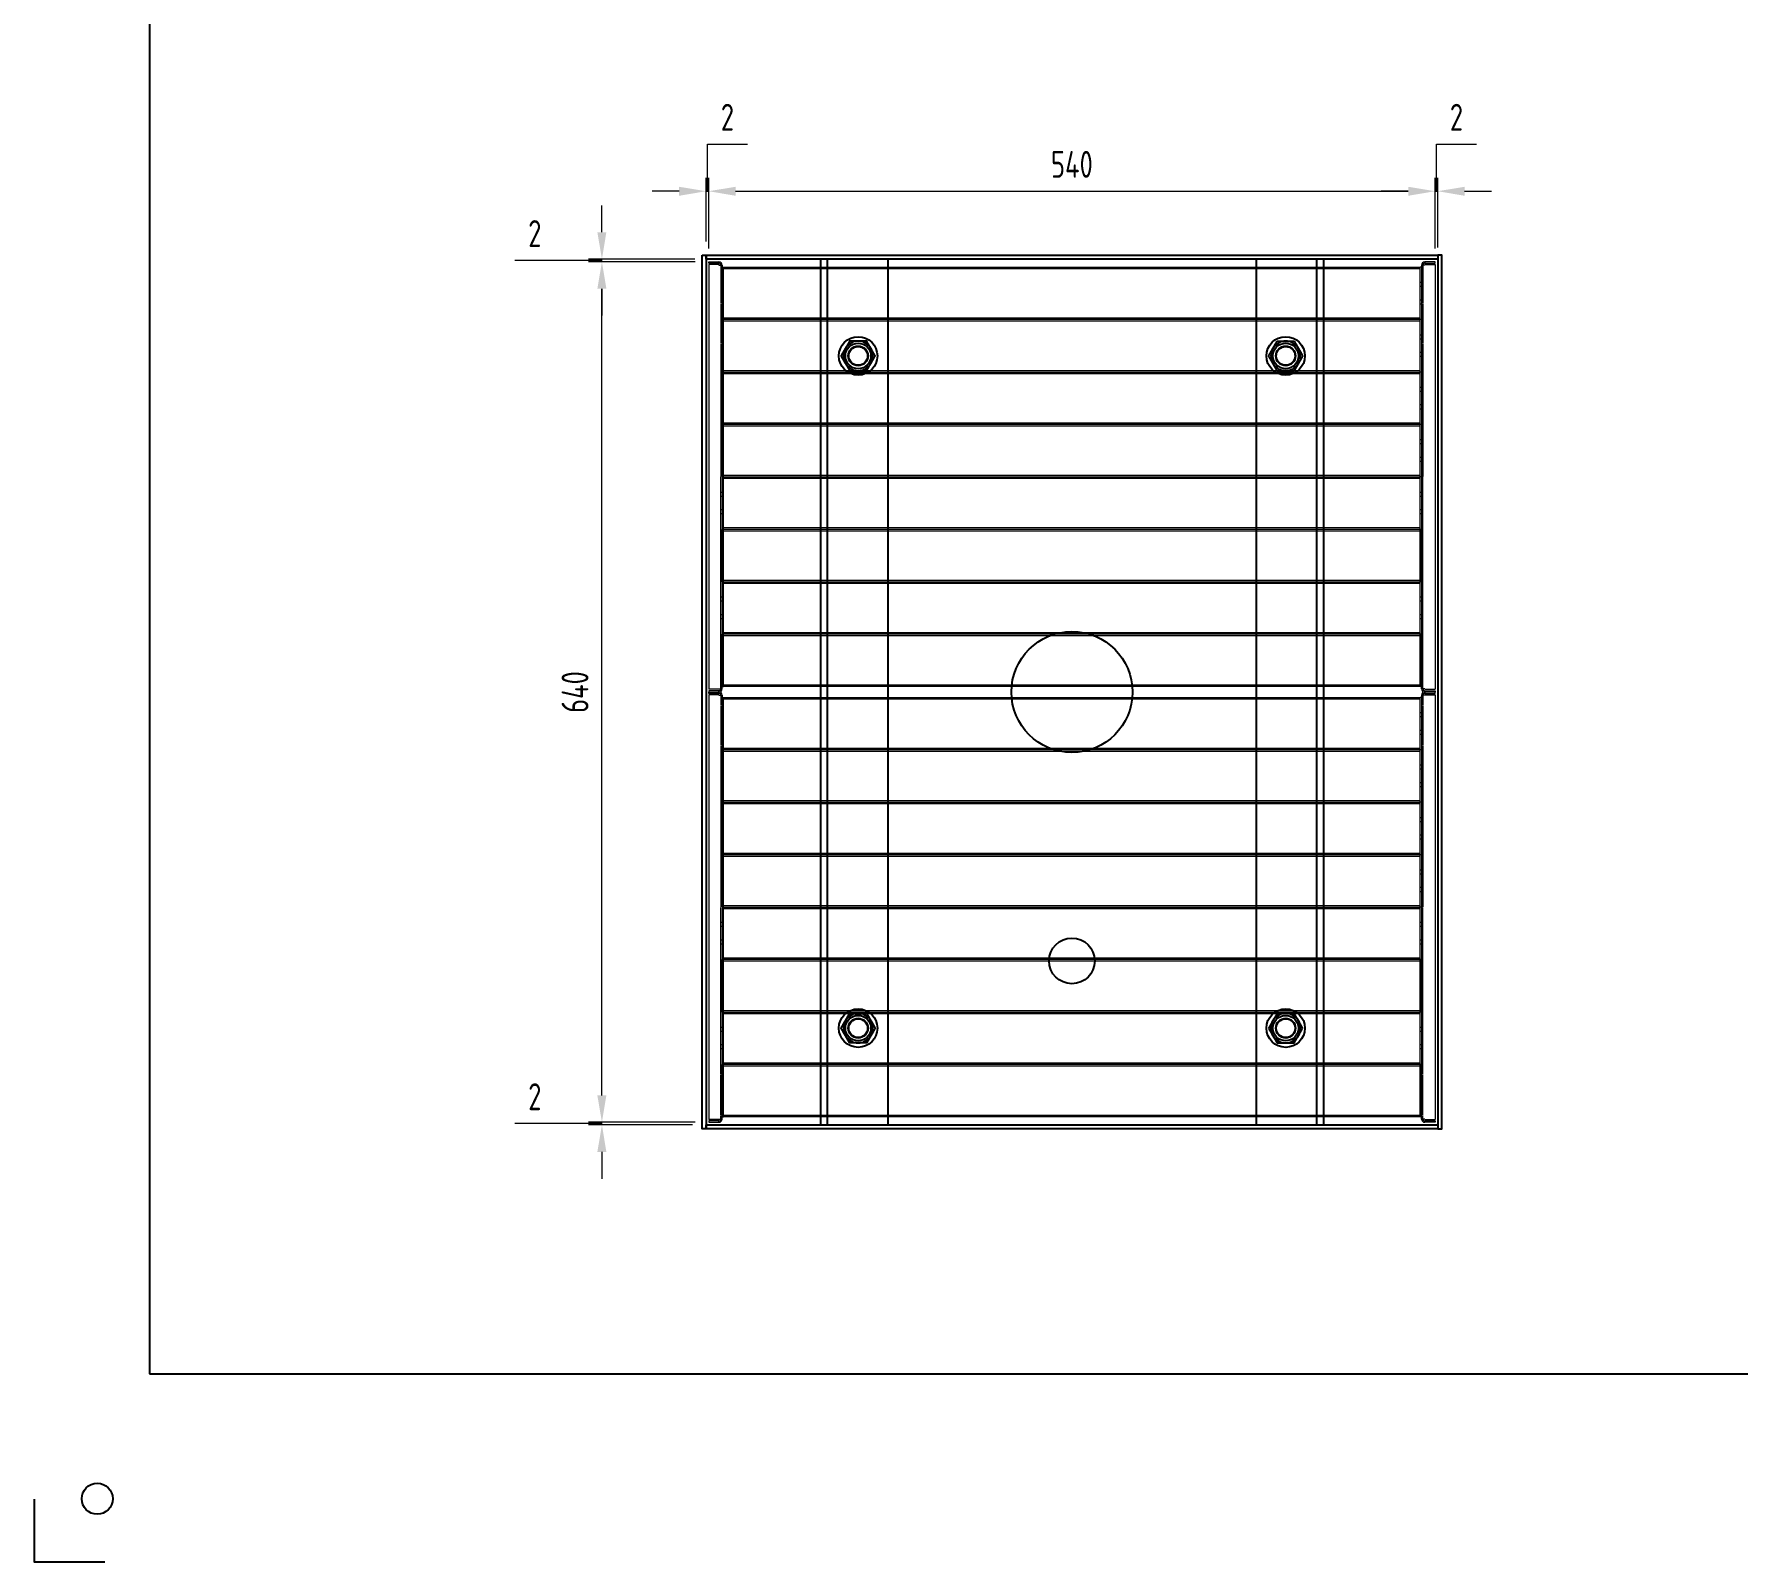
# Model space of a CAD drawing. Header units: millimetres. Extents: x -46397 to 283259, y -8690 to 23983.
# Drawn here: x 208068 to 209335, y -2434 to -1297 of the extents above; entities that cross this region are included whole.
import ezdxf

# ---------------------------------------------------------------- set-up
doc = ezdxf.new("R2010")
doc.units = ezdxf.units.MM
doc.linetypes.add('HIDDENX2', pattern=[0.75, 0.5, -0.25])
doc.layers.get('Defpoints').update_dxf_attribs({"lineweight": 0})
doc.layers.add('DIM', color=8, linetype='Continuous')
doc.layers.add('Dtext', color=255, linetype='Continuous', lineweight=20)
doc.styles.add('Chu va so', font='arial.ttf')
doc.styles.add('GHI CHÚ 1', font='isocp_IV25.ttf', dxfattribs={"width": 0.8})
doc.styles.add('TCVN', font='arial.ttf')
doc.dimstyles.new('1-30SCALE', dxfattribs={"dimtxt": 75, "dimasz": 75, "dimexe": 37.5, "dimexo": 30, "dimgap": 30, "dimtad": 1, "dimtoh": 1, "dimdec": 0, "dimdsep": 46, "dimtxsty": 'GHI CHÚ 1', "dimcen": 0.09, "dimclrd": 256, "dimclre": 256, "dimclrt": 2, "dimadec": 0, "dimazin": 0, "dimtfac": 1, "dimtdec": 0, "dimtofl": 0, "dimtmove": 0, "dimatfit": 3, "dimfxl": 1, "dimlwd": 0, "dimlwe": 0, "dimarcsym": 0})

# ---------------------------------------------------------------- blocks, each defined once
blk = doc.blocks.new('A$Cd06b7b12')
at = {"color": 2, "linetype": 'Continuous', "lineweight": 0}
for p, q in [((-320, 272.3), (-320, 264.7)), ((-319, 272.3), (-320, 272.3)), ((-319, 264.7), (-319, 272.3)), ((-318, 264.7), (-318, 272.3)), ((-318, 272.3), (-2.1, 272.3)), ((-2.1, 264.7), (-2.1, 272.3)), ((-1, 272.3), (0, 272.3)), ((-1, 264.7), (-1, 272.3)), ((0, 272.3), (0, 264.7)), ((0, 272.3), (0, 264.7)), ((1, 272.3), (0, 272.3)), ((1, 264.7), (1, 272.3)), ((2, 264.7), (2, 272.3)), ((2, 272.3), (317.9, 272.3)), ((317.9, 264.7), (317.9, 272.3)), ((319, 272.3), (320, 272.3)), ((319, 264.7), (319, 272.3)), ((320, 272.3), (320, 264.7)), ((-320, 264.7), (-319, 264.7)), ((-318, 264.7), (-317.6, 264.7)), ((-317.6, 264.7), (-317.6, 262.3)), ((-317.6, 262.3), (-316, 262.3)), ((-316, 262.3), (-277, 262.3)), ((-316, 262.3), (-316, 261.3)), ((-277, 261.3), (-316, 261.3)), ((-316, -256.7), (-316, 261.3)), ((-315, -256.7), (-315, 261.3)), ((-278, 261.3), (-278, -256.7)), ((-277, 262.3), (-238, 262.3)), ((-277, 262.3), (-277, 261.3)), ((-238, 261.3), (-277, 261.3)), ((-277, 261.3), (-277, -256.7)), ((-276, -256.7), (-276, 261.3)), ((-239, 261.3), (-239, -256.7)), ((-238, 262.3), (-199, 262.3)), ((-238, 262.3), (-238, 261.3)), ((-199, 261.3), (-238, 261.3)), ((-238, -256.7), (-238, 261.3)), ((-237, -256.7), (-237, 261.3)), ((-200, 261.3), (-200, -256.7)), ((-199, 262.3), (-160, 262.3)), ((-199, 262.3), (-199, 261.3)), ((-160, 261.3), (-199, 261.3)), ((-199, 261.3), (-199, -256.7)), ((-198, -256.7), (-198, 261.3)), ((-161, 261.3), (-161, -256.7)), ((-160, 262.3), (-160, 262.3)), ((-160, 262.3), (-121, 262.3)), ((-160, 262.3), (-160, 261.3)), ((-121, 261.3), (-160, 261.3)), ((-160, -256.7), (-160, 261.3)), ((-159, -256.7), (-159, 261.3)), ((-122, 261.3), (-122, -256.7)), ((-82, 262.3), (-121, 262.3)), ((-121, 262.3), (-121, 261.3)), ((-82, 261.3), (-121, 261.3)), ((-121, 261.3), (-121, -256.7)), ((-120, -256.7), (-120, 261.3)), ((-83, 261.3), (-83, -256.7)), ((-82, 262.3), (-43, 262.3)), ((-82, 262.3), (-82, 261.3)), ((-43, 261.3), (-82, 261.3)), ((-82, -256.7), (-82, 261.3)), ((-81, -256.7), (-81, 261.3)), ((-44, 261.3), (-44, -256.7)), ((-2.4, 262.3), (-43, 262.3)), ((-43, 262.3), (-43, 261.3)), ((-4, 261.3), (-43, 261.3)), ((-43, 261.3), (-43, -256.7)), ((-42, -256.7), (-42, 261.3)), ((-5, 261.3), (-5, -256.7)), ((-4, 262.3), (-4, 261.3)), ((-4, 261.3), (-4, -256.7)), ((-2.1, 264.7), (-2.4, 264.7)), ((-2.4, 264.7), (-2.4, 262.3)), ((0, 264.7), (-1, 264.7)), ((0, 264.7), (1, 264.7)), ((2, 264.7), (2.4, 264.7)), ((2.4, 264.7), (2.4, 262.3)), ((2.4, 262.3), (4, 262.3)), ((4, 262.3), (43, 262.3)), ((4, 262.3), (4, 261.3)), ((43, 261.3), (4, 261.3)), ((4, -256.7), (4, 261.3)), ((5, -256.7), (5, 261.3)), ((42, 261.3), (42, -256.7)), ((43, 262.3), (82, 262.3)), ((43, 262.3), (43, 261.3)), ((82, 261.3), (43, 261.3)), ((43, 261.3), (43, -256.7)), ((44, -256.7), (44, 261.3)), ((81, 261.3), (81, -256.7)), ((82, 262.3), (121, 262.3)), ((82, 262.3), (82, 261.3)), ((121, 261.3), (82, 261.3)), ((82, -256.7), (82, 261.3)), ((83, -256.7), (83, 261.3)), ((120, 261.3), (120, -256.7)), ((121, 262.3), (160, 262.3)), ((121, 262.3), (121, 261.3)), ((160, 261.3), (121, 261.3)), ((121, 261.3), (121, -256.7)), ((122, -256.7), (122, 261.3)), ((159, 261.3), (159, -256.7)), ((160, 262.3), (160, 262.3)), ((160, 262.3), (199, 262.3)), ((160, 262.3), (160, 261.3)), ((199, 261.3), (160, 261.3)), ((160, -256.7), (160, 261.3)), ((161, -256.7), (161, 261.3)), ((198, 261.3), (198, -256.7)), ((238, 262.3), (199, 262.3)), ((199, 262.3), (199, 261.3)), ((238, 261.3), (199, 261.3)), ((199, 261.3), (199, -256.7)), ((200, -256.7), (200, 261.3)), ((237, 261.3), (237, -256.7)), ((238, 262.3), (277, 262.3)), ((238, 262.3), (238, 261.3)), ((277, 261.3), (238, 261.3)), ((238, -256.7), (238, 261.3)), ((239, -256.7), (239, 261.3)), ((276, 261.3), (276, -256.7)), ((317.6, 262.3), (277, 262.3)), ((277, 262.3), (277, 261.3)), ((277, 261.3), (277, -256.7)), ((316, 261.3), (277, 261.3)), ((278, -256.7), (278, 261.3)), ((315, 261.3), (315, -256.7)), ((316, 262.3), (316, 261.3)), ((316, 261.3), (316, -256.7)), ((317.9, 264.7), (317.6, 264.7)), ((317.6, 264.7), (317.6, 262.3)), ((320, 264.7), (319, 264.7)), ((-320, -267.7), (-320, -260.1)), ((-320, -260.1), (-319, -260.1)), ((-319, -260.1), (-319, -267.7)), ((-318, -260.1), (-318, -267.7)), ((-318, -260.1), (-317.6, -260.1)), ((-317.6, -260.1), (-317.6, -257.7)), ((-317.6, -257.7), (-316, -257.7)), ((-316, -257.7), (-316, -256.7)), ((-277, -256.7), (-316, -256.7)), ((-316, -257.7), (-277, -257.7)), ((-238, -256.7), (-277, -256.7)), ((-277, -257.7), (-277, -256.7)), ((-277, -257.7), (-238, -257.7)), ((-238, -257.7), (-238, -256.7)), ((-199, -256.7), (-238, -256.7)), ((-238, -257.7), (-199, -257.7)), ((-160, -256.7), (-199, -256.7)), ((-199, -257.7), (-199, -256.7)), ((-199, -257.7), (-160, -257.7)), ((-160, -257.7), (-160, -256.7)), ((-121, -256.7), (-160, -256.7)), ((-160, -257.7), (-160, -257.7)), ((-160, -257.7), (-121, -257.7)), ((-82, -256.7), (-121, -256.7)), ((-121, -257.7), (-121, -256.7)), ((-82, -257.7), (-121, -257.7)), ((-82, -257.7), (-82, -256.7)), ((-43, -256.7), (-82, -256.7)), ((-82, -257.7), (-43, -257.7)), ((-4, -256.7), (-43, -256.7)), ((-43, -257.7), (-43, -256.7)), ((-2.4, -257.7), (-43, -257.7)), ((-4, -257.7), (-4, -256.7)), ((-2.4, -260.1), (-2.4, -257.7)), ((-2.1, -260.1), (-2.4, -260.1)), ((-2.1, -260.1), (-2.1, -267.7)), ((0, -260.1), (-1, -260.1)), ((-1, -260.1), (-1, -267.7)), ((0, -267.7), (0, -260.1)), ((0, -267.7), (0, -260.1)), ((0, -260.1), (1, -260.1)), ((1, -260.1), (1, -267.7)), ((2, -260.1), (2, -267.7)), ((2, -260.1), (2.4, -260.1)), ((2.4, -260.1), (2.4, -257.7)), ((2.4, -257.7), (4, -257.7)), ((4, -257.7), (4, -256.7)), ((43, -256.7), (4, -256.7)), ((4, -257.7), (43, -257.7)), ((82, -256.7), (43, -256.7)), ((43, -257.7), (43, -256.7)), ((43, -257.7), (82, -257.7)), ((82, -257.7), (82, -256.7)), ((121, -256.7), (82, -256.7)), ((82, -257.7), (121, -257.7)), ((160, -256.7), (121, -256.7)), ((121, -257.7), (121, -256.7)), ((121, -257.7), (160, -257.7)), ((160, -257.7), (160, -256.7)), ((199, -256.7), (160, -256.7)), ((160, -257.7), (160, -257.7)), ((160, -257.7), (199, -257.7)), ((238, -256.7), (199, -256.7)), ((199, -257.7), (199, -256.7)), ((238, -257.7), (199, -257.7)), ((238, -257.7), (238, -256.7)), ((277, -256.7), (238, -256.7)), ((238, -257.7), (277, -257.7)), ((277, -257.7), (277, -256.7)), ((316, -256.7), (277, -256.7)), ((317.6, -257.7), (277, -257.7)), ((316, -257.7), (316, -256.7)), ((317.6, -260.1), (317.6, -257.7)), ((317.9, -260.1), (317.6, -260.1)), ((317.9, -260.1), (317.9, -267.7)), ((320, -260.1), (319, -260.1)), ((319, -260.1), (319, -267.7)), ((320, -267.7), (320, -260.1)), ((-319, -267.7), (-320, -267.7)), ((-318, -267.7), (-2.1, -267.7)), ((-1, -267.7), (0, -267.7)), ((1, -267.7), (0, -267.7)), ((2, -267.7), (317.9, -267.7)), ((319, -267.7), (320, -267.7))]:
    blk.add_line(p, q, dxfattribs=at)
at = {"color": 4, "linetype": 'HIDDENX2', "lineweight": 0}
for p, q in [((-317.6, 263.3), (-160, 263.3)), ((-304.5, 263.3), (-304.5, 262.3)), ((-304.5, 262.3), (-304.5, 261.3)), ((-301.5, 263.3), (-301.5, 262.3)), ((-301.5, 262.3), (-301.5, 261.3)), ((-291.5, 263.3), (-291.5, 262.3)), ((-291.5, 262.3), (-291.5, 261.3)), ((-288.5, 263.3), (-288.5, 262.3)), ((-288.5, 262.3), (-288.5, 261.3)), ((-265.5, 263.3), (-265.5, 262.3)), ((-265.5, 262.3), (-265.5, 261.3)), ((-262.5, 263.3), (-262.5, 262.3)), ((-262.5, 262.3), (-262.5, 261.3)), ((-252.5, 263.3), (-252.5, 262.3)), ((-252.5, 262.3), (-252.5, 261.3)), ((-249.5, 263.3), (-249.5, 262.3)), ((-249.5, 262.3), (-249.5, 261.3)), ((-226.5, 263.3), (-226.5, 262.3)), ((-226.5, 262.3), (-226.5, 261.3)), ((-223.5, 263.3), (-223.5, 262.3)), ((-223.5, 262.3), (-223.5, 261.3)), ((-213.5, 263.3), (-213.5, 262.3)), ((-213.5, 262.3), (-213.5, 261.3)), ((-210.5, 263.3), (-210.5, 262.3)), ((-210.5, 262.3), (-210.5, 261.3)), ((-187.5, 263.3), (-187.5, 262.3)), ((-187.5, 262.3), (-187.5, 261.3)), ((-184.5, 263.3), (-184.5, 262.3)), ((-184.5, 262.3), (-184.5, 261.3)), ((-174.5, 263.3), (-174.5, 262.3)), ((-174.5, 262.3), (-174.5, 261.3)), ((-171.5, 263.3), (-171.5, 262.3)), ((-171.5, 262.3), (-171.5, 261.3)), ((-2.4, 263.3), (-160, 263.3)), ((-148.5, 263.3), (-148.5, 262.3)), ((-148.5, 262.3), (-148.5, 261.3)), ((-145.5, 263.3), (-145.5, 262.3)), ((-145.5, 262.3), (-145.5, 261.3)), ((-135.5, 263.3), (-135.5, 262.3)), ((-135.5, 262.3), (-135.5, 261.3)), ((-132.5, 263.3), (-132.5, 262.3)), ((-132.5, 262.3), (-132.5, 261.3)), ((-109.5, 263.3), (-109.5, 262.3)), ((-109.5, 262.3), (-109.5, 261.3)), ((-106.5, 263.3), (-106.5, 262.3)), ((-106.5, 262.3), (-106.5, 261.3)), ((-96.5, 263.3), (-96.5, 262.3)), ((-96.5, 262.3), (-96.5, 261.3)), ((-93.5, 263.3), (-93.5, 262.3)), ((-93.5, 262.3), (-93.5, 261.3)), ((-70.5, 263.3), (-70.5, 262.3)), ((-70.5, 262.3), (-70.5, 261.3)), ((-67.5, 263.3), (-67.5, 262.3)), ((-67.5, 262.3), (-67.5, 261.3)), ((-57.5, 263.3), (-57.5, 262.3)), ((-57.5, 262.3), (-57.5, 261.3)), ((-54.5, 263.3), (-54.5, 262.3)), ((-54.5, 262.3), (-54.5, 261.3)), ((-31.5, 263.3), (-31.5, 262.3)), ((-31.5, 262.3), (-31.5, 261.3)), ((-28.5, 263.3), (-28.5, 262.3)), ((-28.5, 262.3), (-28.5, 261.3)), ((-18.5, 263.3), (-18.5, 262.3)), ((-18.5, 262.3), (-18.5, 261.3)), ((-15.5, 263.3), (-15.5, 262.3)), ((-15.5, 262.3), (-15.5, 261.3)), ((2.4, 263.3), (160, 263.3)), ((15.5, 263.3), (15.5, 262.3)), ((15.5, 262.3), (15.5, 261.3)), ((18.5, 263.3), (18.5, 262.3)), ((18.5, 262.3), (18.5, 261.3)), ((28.5, 263.3), (28.5, 262.3)), ((28.5, 262.3), (28.5, 261.3)), ((31.5, 263.3), (31.5, 262.3)), ((31.5, 262.3), (31.5, 261.3)), ((54.5, 263.3), (54.5, 262.3)), ((54.5, 262.3), (54.5, 261.3)), ((57.5, 263.3), (57.5, 262.3)), ((57.5, 262.3), (57.5, 261.3)), ((67.5, 263.3), (67.5, 262.3)), ((67.5, 262.3), (67.5, 261.3)), ((70.5, 263.3), (70.5, 262.3)), ((70.5, 262.3), (70.5, 261.3)), ((93.5, 263.3), (93.5, 262.3)), ((93.5, 262.3), (93.5, 261.3)), ((96.5, 263.3), (96.5, 262.3)), ((96.5, 262.3), (96.5, 261.3)), ((106.5, 263.3), (106.5, 262.3)), ((106.5, 262.3), (106.5, 261.3)), ((109.5, 263.3), (109.5, 262.3)), ((109.5, 262.3), (109.5, 261.3)), ((132.5, 263.3), (132.5, 262.3)), ((132.5, 262.3), (132.5, 261.3)), ((135.5, 263.3), (135.5, 262.3)), ((135.5, 262.3), (135.5, 261.3)), ((145.5, 263.3), (145.5, 262.3)), ((145.5, 262.3), (145.5, 261.3)), ((148.5, 263.3), (148.5, 262.3)), ((148.5, 262.3), (148.5, 261.3)), ((317.6, 263.3), (160, 263.3)), ((171.5, 263.3), (171.5, 262.3)), ((171.5, 262.3), (171.5, 261.3)), ((174.5, 263.3), (174.5, 262.3)), ((174.5, 262.3), (174.5, 261.3)), ((184.5, 263.3), (184.5, 262.3)), ((184.5, 262.3), (184.5, 261.3)), ((187.5, 263.3), (187.5, 262.3)), ((187.5, 262.3), (187.5, 261.3)), ((210.5, 263.3), (210.5, 262.3)), ((210.5, 262.3), (210.5, 261.3)), ((213.5, 263.3), (213.5, 262.3)), ((213.5, 262.3), (213.5, 261.3)), ((223.5, 263.3), (223.5, 262.3)), ((223.5, 262.3), (223.5, 261.3)), ((226.5, 263.3), (226.5, 262.3)), ((226.5, 262.3), (226.5, 261.3)), ((249.5, 263.3), (249.5, 262.3)), ((249.5, 262.3), (249.5, 261.3)), ((252.5, 263.3), (252.5, 262.3)), ((252.5, 262.3), (252.5, 261.3)), ((262.5, 263.3), (262.5, 262.3)), ((262.5, 262.3), (262.5, 261.3)), ((265.5, 263.3), (265.5, 262.3)), ((265.5, 262.3), (265.5, 261.3)), ((288.5, 263.3), (288.5, 262.3)), ((288.5, 262.3), (288.5, 261.3)), ((291.5, 263.3), (291.5, 262.3)), ((291.5, 262.3), (291.5, 261.3)), ((301.5, 263.3), (301.5, 262.3)), ((301.5, 262.3), (301.5, 261.3)), ((304.5, 263.3), (304.5, 262.3)), ((304.5, 262.3), (304.5, 261.3)), ((-317.6, -258.7), (-160, -258.7)), ((-304.5, -256.7), (-304.5, -257.7)), ((-304.5, -257.7), (-304.5, -258.7)), ((-301.5, -256.7), (-301.5, -257.7)), ((-301.5, -257.7), (-301.5, -258.7)), ((-291.5, -256.7), (-291.5, -257.7)), ((-291.5, -257.7), (-291.5, -258.7)), ((-288.5, -256.7), (-288.5, -257.7)), ((-288.5, -257.7), (-288.5, -258.7)), ((-265.5, -256.7), (-265.5, -257.7)), ((-265.5, -257.7), (-265.5, -258.7)), ((-262.5, -256.7), (-262.5, -257.7)), ((-262.5, -257.7), (-262.5, -258.7)), ((-252.5, -256.7), (-252.5, -257.7)), ((-252.5, -257.7), (-252.5, -258.7)), ((-249.5, -256.7), (-249.5, -257.7)), ((-249.5, -257.7), (-249.5, -258.7)), ((-226.5, -256.7), (-226.5, -257.7)), ((-226.5, -257.7), (-226.5, -258.7)), ((-223.5, -256.7), (-223.5, -257.7)), ((-223.5, -257.7), (-223.5, -258.7)), ((-213.5, -256.7), (-213.5, -257.7)), ((-213.5, -257.7), (-213.5, -258.7)), ((-210.5, -256.7), (-210.5, -257.7)), ((-210.5, -257.7), (-210.5, -258.7)), ((-187.5, -256.7), (-187.5, -257.7)), ((-187.5, -257.7), (-187.5, -258.7)), ((-184.5, -256.7), (-184.5, -257.7)), ((-184.5, -257.7), (-184.5, -258.7)), ((-174.5, -256.7), (-174.5, -257.7)), ((-174.5, -257.7), (-174.5, -258.7)), ((-171.5, -256.7), (-171.5, -257.7)), ((-171.5, -257.7), (-171.5, -258.7)), ((-2.4, -258.7), (-160, -258.7)), ((-148.5, -256.7), (-148.5, -257.7)), ((-148.5, -257.7), (-148.5, -258.7)), ((-145.5, -256.7), (-145.5, -257.7)), ((-145.5, -257.7), (-145.5, -258.7)), ((-135.5, -256.7), (-135.5, -257.7)), ((-135.5, -257.7), (-135.5, -258.7)), ((-132.5, -256.7), (-132.5, -257.7)), ((-132.5, -257.7), (-132.5, -258.7)), ((-109.5, -256.7), (-109.5, -257.7)), ((-109.5, -257.7), (-109.5, -258.7)), ((-106.5, -256.7), (-106.5, -257.7)), ((-106.5, -257.7), (-106.5, -258.7)), ((-96.5, -256.7), (-96.5, -257.7)), ((-96.5, -257.7), (-96.5, -258.7)), ((-93.5, -256.7), (-93.5, -257.7)), ((-93.5, -257.7), (-93.5, -258.7)), ((-70.5, -256.7), (-70.5, -257.7)), ((-70.5, -257.7), (-70.5, -258.7)), ((-67.5, -256.7), (-67.5, -257.7)), ((-67.5, -257.7), (-67.5, -258.7)), ((-57.5, -256.7), (-57.5, -257.7)), ((-57.5, -257.7), (-57.5, -258.7)), ((-54.5, -256.7), (-54.5, -257.7)), ((-54.5, -257.7), (-54.5, -258.7)), ((-31.5, -256.7), (-31.5, -257.7)), ((-31.5, -257.7), (-31.5, -258.7)), ((-28.5, -256.7), (-28.5, -257.7)), ((-28.5, -257.7), (-28.5, -258.7)), ((-18.5, -256.7), (-18.5, -257.7)), ((-18.5, -257.7), (-18.5, -258.7)), ((-15.5, -256.7), (-15.5, -257.7)), ((-15.5, -257.7), (-15.5, -258.7)), ((2.4, -258.7), (160, -258.7)), ((15.5, -256.7), (15.5, -257.7)), ((15.5, -257.7), (15.5, -258.7)), ((18.5, -256.7), (18.5, -257.7)), ((18.5, -257.7), (18.5, -258.7)), ((28.5, -256.7), (28.5, -257.7)), ((28.5, -257.7), (28.5, -258.7)), ((31.5, -256.7), (31.5, -257.7)), ((31.5, -257.7), (31.5, -258.7)), ((54.5, -256.7), (54.5, -257.7)), ((54.5, -257.7), (54.5, -258.7)), ((57.5, -256.7), (57.5, -257.7)), ((57.5, -257.7), (57.5, -258.7)), ((67.5, -256.7), (67.5, -257.7)), ((67.5, -257.7), (67.5, -258.7)), ((70.5, -256.7), (70.5, -257.7)), ((70.5, -257.7), (70.5, -258.7)), ((93.5, -256.7), (93.5, -257.7)), ((93.5, -257.7), (93.5, -258.7)), ((96.5, -256.7), (96.5, -257.7)), ((96.5, -257.7), (96.5, -258.7)), ((106.5, -256.7), (106.5, -257.7)), ((106.5, -257.7), (106.5, -258.7)), ((109.5, -256.7), (109.5, -257.7)), ((109.5, -257.7), (109.5, -258.7)), ((132.5, -256.7), (132.5, -257.7)), ((132.5, -257.7), (132.5, -258.7)), ((135.5, -256.7), (135.5, -257.7)), ((135.5, -257.7), (135.5, -258.7)), ((145.5, -256.7), (145.5, -257.7)), ((145.5, -257.7), (145.5, -258.7)), ((148.5, -256.7), (148.5, -257.7)), ((148.5, -257.7), (148.5, -258.7)), ((317.6, -258.7), (160, -258.7)), ((171.5, -256.7), (171.5, -257.7)), ((171.5, -257.7), (171.5, -258.7)), ((174.5, -256.7), (174.5, -257.7)), ((174.5, -257.7), (174.5, -258.7)), ((184.5, -256.7), (184.5, -257.7)), ((184.5, -257.7), (184.5, -258.7)), ((187.5, -256.7), (187.5, -257.7)), ((187.5, -257.7), (187.5, -258.7)), ((210.5, -256.7), (210.5, -257.7)), ((210.5, -257.7), (210.5, -258.7)), ((213.5, -256.7), (213.5, -257.7)), ((213.5, -257.7), (213.5, -258.7)), ((223.5, -256.7), (223.5, -257.7)), ((223.5, -257.7), (223.5, -258.7)), ((226.5, -256.7), (226.5, -257.7)), ((226.5, -257.7), (226.5, -258.7)), ((249.5, -256.7), (249.5, -257.7)), ((249.5, -257.7), (249.5, -258.7)), ((252.5, -256.7), (252.5, -257.7)), ((252.5, -257.7), (252.5, -258.7)), ((262.5, -256.7), (262.5, -257.7)), ((262.5, -257.7), (262.5, -258.7)), ((265.5, -256.7), (265.5, -257.7)), ((265.5, -257.7), (265.5, -258.7)), ((288.5, -256.7), (288.5, -257.7)), ((288.5, -257.7), (288.5, -258.7)), ((291.5, -256.7), (291.5, -257.7)), ((291.5, -257.7), (291.5, -258.7)), ((301.5, -256.7), (301.5, -257.7)), ((301.5, -257.7), (301.5, -258.7)), ((304.5, -256.7), (304.5, -257.7)), ((304.5, -257.7), (304.5, -258.7))]:
    blk.add_line(p, q, dxfattribs=at)
at = {"color": 2, "linetype": 'Continuous', "lineweight": 0}
for centre, radius, start, end in [((-317.6, 264.7), 2.4, 180, 270), ((-317.6, 264.7), 1.4, 180, 270), ((-2.4, 264.7), 1.4, 270, 360), ((-2.4, 264.7), 2.4, 270, 0), ((2.4, 264.7), 2.4, 180, 270), ((2.4, 264.7), 1.4, 180, 270), ((317.6, 264.7), 1.4, 270, 360), ((317.6, 264.7), 2.4, 270, 0), ((-317.6, -260.1), 2.4, 90, 180), ((-317.6, -260.1), 1.4, 90, 180), ((-2.4, -260.1), 2.4, 360, 90), ((-2.4, -260.1), 1.4, 0, 90), ((2.4, -260.1), 2.4, 90, 180), ((2.4, -260.1), 1.4, 90, 180), ((317.6, -260.1), 2.4, 360, 90), ((317.6, -260.1), 1.4, 0, 90)]:
    blk.add_arc(centre, radius, start, end, dxfattribs=at)
blk = doc.blocks.new('*D1216')
at = {"layer": 'Defpoints', "color": 0, "transparency": 16777216}
for p in [(208569.4, -1414.2), (208567.4, -1461.7, -1.5), (208569.4, -1466.7, -1.5)]:
    blk.add_point(p, dxfattribs=at)
at = {"layer": 'DIM', "linetype": 'Continuous', "lineweight": 0, "transparency": 16777216}
for p, q in [((208568.4, -1414.2), (208568.4, -1379.2)), ((208568.4, -1379.2), (208598.1, -1379.2)), ((208567.4, -1451.7), (208567.4, -1404.2)), ((208569.4, -1456.7), (208569.4, -1404.2)), ((208547.4, -1414.2), (208527.4, -1414.2)), ((208567.4, -1414.2), (208569.4, -1414.2)), ((208589.4, -1414.2), (208609.4, -1414.2))]:
    blk.add_line(p, q, dxfattribs=at)
at = {"layer": 'DIM', "transparency": 16777216}
for points in [[(208547.4, -1410.9), (208547.4, -1417.6), (208567.4, -1414.2)], [(208589.4, -1410.9), (208589.4, -1417.6), (208569.4, -1414.2)]]:
    blk.add_solid(points, dxfattribs=at)
at = {"layer": 'DIM', "color": 2, "transparency": 16777216, "insert": (208583.3, -1359.2), "char_height": 20, "attachment_point": 5, "style": 'GHI CHÚ 1'}
blk.add_mtext('2', dxfattribs=at)
blk = doc.blocks.new('*D1217')
at = {"layer": 'Defpoints', "color": 0, "transparency": 16777216}
for p in [(209109.4, -1414.2), (208569.4, -1466.7, -1.5), (209109.4, -1466.7, -1.5)]:
    blk.add_point(p, dxfattribs=at)
at = {"layer": 'DIM', "linetype": 'Continuous', "lineweight": 0, "transparency": 16777216}
for p, q in [((208569.4, -1456.7), (208569.4, -1404.2)), ((209109.4, -1456.7), (209109.4, -1404.2)), ((208589.4, -1414.2), (209089.4, -1414.2))]:
    blk.add_line(p, q, dxfattribs=at)
at = {"layer": 'DIM', "transparency": 16777216}
for points in [[(208589.4, -1410.9), (208589.4, -1417.6), (208569.4, -1414.2)], [(209089.4, -1410.9), (209089.4, -1417.6), (209109.4, -1414.2)]]:
    blk.add_solid(points, dxfattribs=at)
at = {"layer": 'DIM', "color": 2, "transparency": 16777216, "insert": (208839.4, -1394.2), "char_height": 20, "attachment_point": 5, "style": 'GHI CHÚ 1'}
blk.add_mtext('540', dxfattribs=at)
blk = doc.blocks.new('*D1218')
at = {"layer": 'Defpoints', "color": 0, "transparency": 16777216}
for p in [(209111.4, -1414.2), (209109.4, -1466.7, -1.5), (209111.4, -1466.1, -1.5)]:
    blk.add_point(p, dxfattribs=at)
at = {"layer": 'DIM', "linetype": 'Continuous', "lineweight": 0, "transparency": 16777216}
for p, q in [((209110.4, -1414.2), (209110.4, -1379.2)), ((209110.4, -1379.2), (209140.1, -1379.2)), ((209109.4, -1456.7), (209109.4, -1404.2)), ((209111.4, -1456.1), (209111.4, -1404.2)), ((209089.4, -1414.2), (209069.4, -1414.2)), ((209109.4, -1414.2), (209111.4, -1414.2)), ((209131.4, -1414.2), (209151.4, -1414.2))]:
    blk.add_line(p, q, dxfattribs=at)
at = {"layer": 'DIM', "transparency": 16777216}
for points in [[(209089.4, -1410.9), (209089.4, -1417.6), (209109.4, -1414.2)], [(209131.4, -1410.9), (209131.4, -1417.6), (209111.4, -1414.2)]]:
    blk.add_solid(points, dxfattribs=at)
at = {"layer": 'DIM', "color": 2, "transparency": 16777216, "insert": (209125.3, -1359.2), "char_height": 20, "attachment_point": 5, "style": 'GHI CHÚ 1'}
blk.add_mtext('2', dxfattribs=at)
blk = doc.blocks.new('*D1231')
at = {"layer": 'Defpoints', "color": 0, "transparency": 16777216}
for p in [(208490, -2106.7), (208567.4, -2108.7, -1.5), (208569.4, -2106.7, -1.5)]:
    blk.add_point(p, dxfattribs=at)
at = {"layer": 'DIM', "linetype": 'Continuous', "lineweight": 0, "transparency": 16777216}
for p, q in [((208490, -2086.7), (208490, -2066.7)), ((208455, -2107.7), (208425.3, -2107.7)), ((208490, -2107.7), (208455, -2107.7)), ((208559.4, -2106.7), (208480, -2106.7)), ((208557.4, -2108.7), (208480, -2108.7)), ((208490, -2108.7), (208490, -2106.7)), ((208490, -2128.7), (208490, -2148.7))]:
    blk.add_line(p, q, dxfattribs=at)
at = {"layer": 'DIM', "transparency": 16777216}
for points in [[(208486.6, -2086.7), (208493.3, -2086.7), (208490, -2106.7)], [(208486.6, -2128.7), (208493.3, -2128.7), (208490, -2108.7)]]:
    blk.add_solid(points, dxfattribs=at)
at = {"layer": 'DIM', "color": 2, "transparency": 16777216, "insert": (208440.1, -2087.7), "char_height": 20, "attachment_point": 5, "style": 'GHI CHÚ 1'}
blk.add_mtext('2', dxfattribs=at)
blk = doc.blocks.new('*D1232')
at = {"layer": 'Defpoints', "color": 0, "transparency": 16777216}
for p in [(208490, -1466.7), (208569.4, -1466.7, -1.5), (208569.4, -2106.7, -1.5)]:
    blk.add_point(p, dxfattribs=at)
at = {"layer": 'DIM', "linetype": 'Continuous', "lineweight": 0, "transparency": 16777216}
for p, q in [((208559.4, -1466.7), (208480, -1466.7)), ((208490, -2086.7), (208490, -1486.7)), ((208559.4, -2106.7), (208480, -2106.7))]:
    blk.add_line(p, q, dxfattribs=at)
at = {"layer": 'DIM', "transparency": 16777216}
for points in [[(208486.6, -1486.7), (208493.3, -1486.7), (208490, -1466.7)], [(208486.6, -2086.7), (208493.3, -2086.7), (208490, -2106.7)]]:
    blk.add_solid(points, dxfattribs=at)
at = {"layer": 'DIM', "color": 2, "transparency": 16777216, "insert": (208470, -1786.7), "char_height": 20, "attachment_point": 5, "rotation": 90, "style": 'GHI CHÚ 1'}
blk.add_mtext('640', dxfattribs=at)
blk = doc.blocks.new('*D1233')
at = {"layer": 'Defpoints', "color": 0, "transparency": 16777216}
for p in [(208490, -1464.7), (208569, -1464.7, -1.5), (208569.4, -1466.7, -1.5)]:
    blk.add_point(p, dxfattribs=at)
at = {"layer": 'DIM', "linetype": 'Continuous', "lineweight": 0, "transparency": 16777216}
for p, q in [((208490, -1444.7), (208490, -1424.7)), ((208455, -1465.7), (208425.3, -1465.7)), ((208490, -1465.7), (208455, -1465.7)), ((208559, -1464.7), (208480, -1464.7)), ((208559.4, -1466.7), (208480, -1466.7)), ((208490, -1466.7), (208490, -1464.7)), ((208490, -1486.7), (208490, -1506.7))]:
    blk.add_line(p, q, dxfattribs=at)
at = {"layer": 'DIM', "transparency": 16777216}
for points in [[(208486.6, -1444.7), (208493.3, -1444.7), (208490, -1464.7)], [(208486.6, -1486.7), (208493.3, -1486.7), (208490, -1466.7)]]:
    blk.add_solid(points, dxfattribs=at)
at = {"layer": 'DIM', "color": 2, "transparency": 16777216, "insert": (208440.1, -1445.7), "char_height": 20, "attachment_point": 5, "style": 'GHI CHÚ 1'}
blk.add_mtext('2', dxfattribs=at)
blk = doc.blocks.new('*U1833')
at = {"lineweight": 25}
for points in [[(0, 0), (4195.2, 0), (4195.2, 2748.1), (0, 2748.1)], [(0, 0), (3172, 0), (3172, 2748.1), (0, 2748.1)]]:
    blk.add_lwpolyline(points, close=True, dxfattribs=at)
at = {"lineweight": 25, "elevation": -0.1}
blk.add_lwpolyline([(-94.5, -102.7), (-94.5, -154), (-36.7, -154)], dxfattribs=at)
at = {"lineweight": 25}
blk.add_circle((-42.8, -102.3, -0.1), 12.7, dxfattribs=at)
at = {"layer": 'Dtext', "ltscale": 0.1}
for tag, p, height, style in [('REV_3', (3199, 1032.2), 18.3, 'TCVN'), ('FOR_APPROVAL3', (3381.7, 1030.9, -0.2), 21.9, 'TCVN'), ('REV_2', (3199, 964), 18.3, 'TCVN'), ('FOR_APPROVAL2', (3381.7, 962.7, -0.2), 21.9, 'TCVN'), ('REV_1', (3199, 895.8), 18.3, 'TCVN'), ('FOR_APPROVAL1', (3381.7, 894.5, -0.2), 21.9, 'TCVN'), ('REV_0', (3199, 827.5), 18.3, 'TCVN'), ('NGUOI_VE', (3576.4, 826.6, -0.2), 21.9, 'TCVN'), ('NGUOI_KIEM_2', (3770.2, 826.6, -0.2), 21.9, 'TCVN'), ('NGUOI_DUYET', (4004.2, 826.6, -0.2), 21.9, 'TCVN'), ('1.1_A4', (4016, 41.6, -0.2), 21.9, 'Chu va so'), ('A4_A4', (4088.9, 41.6, -0.2), 21.9, 'Chu va so'), ('REV.', (4149, 41.6, -0.2), 21.9, 'Chu va so')]:
    blk.add_attdef(tag, p, '', height=height, dxfattribs=dict(at, style=style))
for tag, p, height, style, width in [('NGAY_REV03', (3245.3, 1030.9, -0.2), 19, 'TCVN', 0.95), ('NGAY_REV02', (3245.3, 962.7, -0.2), 19, 'TCVN', 0.95), ('NGAY_REV01', (3245.3, 894.5, -0.2), 19, 'TCVN', 0.95), ('NGAY_REV0', (3245.3, 826.3, -0.2), 19, 'TCVN', 0.95), ('DWD.NO', (3243.6, 17.8, -0.2), 29.2, 'Chu va so', 0.85)]:
    blk.add_attdef(tag, p, '', height=height, dxfattribs=dict(at, style=style, width=width))
at = {"layer": 'Dtext', "lineweight": 25, "ltscale": 0.1, "style": 'Chu va so'}
for tag, p, height in [('PROJECT_CODE', (3454.9, 343.5), 43.9), ('TITLE1', (3265, 262, -0.2), 29.2), ('TITLE2', (3265, 193.2, -0.2), 29.2), ('TITLE3', (3265, 125, -0.2), 29.2)]:
    blk.add_attdef(tag, p, '', height=height, dxfattribs=at)

msp = doc.modelspace()

# ---------------------------------------------------------------- linework, layer by layer
at = {"color": 6}
for p, q in [((208652.49, -1464.69, -1.5), (208652.49, -2108.69, -1.5)), ((208657.49, -1464.69, -1.5), (208657.49, -2108.69, -1.5)), ((208702.49, -1464.69, -1.5), (208702.49, -2108.69, -1.5)), ((208976.33, -1464.69, -1.5), (208976.33, -2108.69, -1.5)), ((209021.33, -1464.69, -1.5), (209021.33, -2108.69, -1.5)), ((209026.33, -1464.69, -1.5), (209026.33, -2108.69, -1.5))]:
    msp.add_line(p, q, dxfattribs=at)
at = {"elevation": -1.5}
for points in [[(208564.41, -1461.69), (208567.41, -1461.69), (208567.41, -2111.69), (208564.41, -2111.69)], [(209111.41, -1464.69), (208567.41, -1464.69), (208567.41, -1461.69), (209111.41, -1461.69)], [(209111.41, -2111.69), (209114.41, -2111.69), (209114.41, -1461.69), (209111.41, -1461.69)], [(208567.41, -2108.69), (209111.41, -2108.69), (209111.41, -2111.69), (208567.41, -2111.69)]]:
    msp.add_lwpolyline(points, close=True, dxfattribs=at)
at = {"color": 6}
for centre, radius in [((208680.49, -1536.69, -1.5), 14.3), ((208680.49, -1536.69, -1.5), 9.5), ((208680.49, -1536.69, -1.5), 7.33), ((208680.49, -1536.69, -1.5), 7), ((208998.33, -1536.69, -1.5), 14.3), ((208998.33, -1536.69, -1.5), 9.5), ((208998.33, -1536.69, -1.5), 7.33), ((208998.33, -1536.69, -1.5), 7), ((208680.49, -2036.69, -1.5), 14.3), ((208998.33, -2036.69, -1.5), 14.3), ((208680.49, -2036.69, -1.5), 9.5), ((208680.49, -2036.69, -1.5), 7.33), ((208680.49, -2036.69, -1.5), 7), ((208998.33, -2036.69, -1.5), 9.5), ((208998.33, -2036.69, -1.5), 7.33), ((208998.33, -2036.69, -1.5), 7)]:
    msp.add_circle(centre, radius, dxfattribs=at)
for centre, radius in [((208839.41, -1786.69, -1.5), 45), ((208839.41, -1986.69, -1.5), 17)]:
    msp.add_circle(centre, radius)
for centre, start, end in [((208680.49, -1536.69, -1.5), 150, 210), ((208680.49, -1536.69, -1.5), 90, 150), ((208680.49, -1536.69, -1.5), 30, 90), ((208680.49, -1536.69, -1.5), 330, 30), ((208998.33, -1536.69, -1.5), 150, 210), ((208998.33, -1536.69, -1.5), 90, 150), ((208998.33, -1536.69, -1.5), 30, 90), ((208998.33, -1536.69, -1.5), 330, 30), ((208680.49, -1536.69, -1.5), 210, 270), ((208680.49, -1536.69, -1.5), 270, 330), ((208998.33, -1536.69, -1.5), 210, 270), ((208998.33, -1536.69, -1.5), 270, 330), ((208680.49, -2036.69, -1.5), 90, 150), ((208680.49, -2036.69, -1.5), 30, 90), ((208998.33, -2036.69, -1.5), 90, 150), ((208998.33, -2036.69, -1.5), 30, 90), ((208680.49, -2036.69, -1.5), 150, 210), ((208680.49, -2036.69, -1.5), 330, 30), ((208998.33, -2036.69, -1.5), 150, 210), ((208998.33, -2036.69, -1.5), 330, 30), ((208680.49, -2036.69, -1.5), 210, 270), ((208680.49, -2036.69, -1.5), 270, 330), ((208998.33, -2036.69, -1.5), 210, 270), ((208998.33, -2036.69, -1.5), 270, 330)]:
    msp.add_arc(centre, 11, start, end, dxfattribs=at)
for points, weights in [([(208670.96, -1531.19, -1.5), (208669.49, -1533.74, -1.5), (208667.79, -1536.69, -1.5)], [1, 1.03799156647, 1.00007075032]), ([(208674.14, -1525.69, -1.5), (208672.44, -1528.64, -1.5), (208670.96, -1531.19, -1.5)], [1.00007075032, 1.03799156647, 1]), ([(208680.49, -1525.69, -1.5), (208677.54, -1525.69, -1.5), (208674.14, -1525.69, -1.5)], [1, 1.03799156647, 1.00007075032]), ([(208686.84, -1525.69, -1.5), (208683.44, -1525.69, -1.5), (208680.49, -1525.69, -1.5)], [1.00007075032, 1.03799156647, 1]), ([(208690.02, -1531.19, -1.5), (208688.54, -1528.64, -1.5), (208686.84, -1525.69, -1.5)], [1, 1.03799156647, 1.00007075032]), ([(208693.19, -1536.69, -1.5), (208691.49, -1533.74, -1.5), (208690.02, -1531.19, -1.5)], [1.00007075032, 1.03799156647, 1]), ([(208985.63, -1536.69, -1.5), (208987.33, -1533.74, -1.5), (208988.8, -1531.19, -1.5)], [1.00007075032, 1.03799156647, 1]), ([(208988.8, -1531.19, -1.5), (208990.28, -1528.64, -1.5), (208991.98, -1525.69, -1.5)], [1, 1.03799156647, 1.00007075032]), ([(208991.98, -1525.69, -1.5), (208995.38, -1525.69, -1.5), (208998.33, -1525.69, -1.5)], [1.00007075032, 1.03799156647, 1]), ([(208998.33, -1525.69, -1.5), (209001.28, -1525.69, -1.5), (209004.68, -1525.69, -1.5)], [1, 1.03799156647, 1.00007075032]), ([(209004.68, -1525.69, -1.5), (209006.38, -1528.64, -1.5), (209007.86, -1531.19, -1.5)], [1.00007075032, 1.03799156647, 1]), ([(209007.86, -1531.19, -1.5), (209009.33, -1533.74, -1.5), (209011.03, -1536.69, -1.5)], [1, 1.03799156647, 1.00007075032]), ([(208667.79, -1536.69, -1.5), (208669.49, -1539.64, -1.5), (208670.96, -1542.19, -1.5)], [1.00007075032, 1.03799156647, 1]), ([(208670.96, -1542.19, -1.5), (208672.44, -1544.74, -1.5), (208674.14, -1547.69, -1.5)], [1, 1.03799156647, 1.00007075032]), ([(208686.84, -1547.69, -1.5), (208688.54, -1544.74, -1.5), (208690.02, -1542.19, -1.5)], [1.00007075032, 1.03799156647, 1]), ([(208690.02, -1542.19, -1.5), (208691.49, -1539.64, -1.5), (208693.19, -1536.69, -1.5)], [1, 1.03799156647, 1.00007075032]), ([(208988.8, -1542.19, -1.5), (208987.33, -1539.64, -1.5), (208985.63, -1536.69, -1.5)], [1, 1.03799156647, 1.00007075032]), ([(208991.98, -1547.69, -1.5), (208990.28, -1544.74, -1.5), (208988.8, -1542.19, -1.5)], [1.00007075032, 1.03799156647, 1]), ([(209007.86, -1542.19, -1.5), (209006.38, -1544.74, -1.5), (209004.68, -1547.69, -1.5)], [1, 1.03799156647, 1.00007075032]), ([(209011.03, -1536.69, -1.5), (209009.33, -1539.64, -1.5), (209007.86, -1542.19, -1.5)], [1.00007075032, 1.03799156647, 1]), ([(208674.14, -1547.69, -1.5), (208677.54, -1547.69, -1.5), (208680.49, -1547.69, -1.5)], [1.00007075032, 1.03799156647, 1]), ([(208680.49, -1547.69, -1.5), (208683.44, -1547.69, -1.5), (208686.84, -1547.69, -1.5)], [1, 1.03799156647, 1.00007075032]), ([(208998.33, -1547.69, -1.5), (208995.38, -1547.69, -1.5), (208991.98, -1547.69, -1.5)], [1, 1.03799156647, 1.00007075032]), ([(209004.68, -1547.69, -1.5), (209001.28, -1547.69, -1.5), (208998.33, -1547.69, -1.5)], [1.00007075032, 1.03799156647, 1]), ([(208670.96, -2031.19, -1.5), (208672.44, -2028.64, -1.5), (208674.14, -2025.69, -1.5)], [1, 1.03799156647, 1.00007075032]), ([(208674.14, -2025.69, -1.5), (208677.54, -2025.69, -1.5), (208680.49, -2025.69, -1.5)], [1.00007075032, 1.03799156647, 1]), ([(208680.49, -2025.69, -1.5), (208683.44, -2025.69, -1.5), (208686.84, -2025.69, -1.5)], [1, 1.03799156647, 1.00007075032]), ([(208686.84, -2025.69, -1.5), (208688.54, -2028.64, -1.5), (208690.02, -2031.19, -1.5)], [1.00007075032, 1.03799156647, 1]), ([(208991.98, -2025.69, -1.5), (208990.28, -2028.64, -1.5), (208988.8, -2031.19, -1.5)], [1.00007075032, 1.03799156647, 1]), ([(208998.33, -2025.69, -1.5), (208995.38, -2025.69, -1.5), (208991.98, -2025.69, -1.5)], [1, 1.03799156647, 1.00007075032]), ([(209004.68, -2025.69, -1.5), (209001.28, -2025.69, -1.5), (208998.33, -2025.69, -1.5)], [1.00007075032, 1.03799156647, 1]), ([(209007.86, -2031.19, -1.5), (209006.38, -2028.64, -1.5), (209004.68, -2025.69, -1.5)], [1, 1.03799156647, 1.00007075032]), ([(208667.79, -2036.69, -1.5), (208669.49, -2033.75, -1.5), (208670.96, -2031.19, -1.5)], [1.00007075032, 1.03799156647, 1]), ([(208670.96, -2042.19, -1.5), (208669.49, -2039.64, -1.5), (208667.79, -2036.69, -1.5)], [1, 1.03799156647, 1.00007075032]), ([(208690.02, -2031.19, -1.5), (208691.49, -2033.75, -1.5), (208693.19, -2036.69, -1.5)], [1, 1.03799156647, 1.00007075032]), ([(208693.19, -2036.69, -1.5), (208691.49, -2039.64, -1.5), (208690.02, -2042.19, -1.5)], [1.00007075032, 1.03799156647, 1]), ([(208988.8, -2031.19, -1.5), (208987.33, -2033.75, -1.5), (208985.63, -2036.69, -1.5)], [1, 1.03799156647, 1.00007075032]), ([(208985.63, -2036.69, -1.5), (208987.33, -2039.64, -1.5), (208988.8, -2042.19, -1.5)], [1.00007075032, 1.03799156647, 1]), ([(209011.03, -2036.69, -1.5), (209009.33, -2033.75, -1.5), (209007.86, -2031.19, -1.5)], [1.00007075032, 1.03799156647, 1]), ([(209007.86, -2042.19, -1.5), (209009.33, -2039.64, -1.5), (209011.03, -2036.69, -1.5)], [1, 1.03799156647, 1.00007075032]), ([(208674.14, -2047.69, -1.5), (208672.44, -2044.75, -1.5), (208670.96, -2042.19, -1.5)], [1.00007075032, 1.03799156647, 1]), ([(208680.49, -2047.69, -1.5), (208677.54, -2047.69, -1.5), (208674.14, -2047.69, -1.5)], [1, 1.03799156647, 1.00007075032]), ([(208686.84, -2047.69, -1.5), (208683.44, -2047.69, -1.5), (208680.49, -2047.69, -1.5)], [1.00007075032, 1.03799156647, 1]), ([(208690.02, -2042.19, -1.5), (208688.54, -2044.75, -1.5), (208686.84, -2047.69, -1.5)], [1, 1.03799156647, 1.00007075032]), ([(208988.8, -2042.19, -1.5), (208990.28, -2044.75, -1.5), (208991.98, -2047.69, -1.5)], [1, 1.03799156647, 1.00007075032]), ([(208991.98, -2047.69, -1.5), (208995.38, -2047.69, -1.5), (208998.33, -2047.69, -1.5)], [1.00007075032, 1.03799156647, 1]), ([(208998.33, -2047.69, -1.5), (209001.28, -2047.69, -1.5), (209004.68, -2047.69, -1.5)], [1, 1.03799156647, 1.00007075032]), ([(209004.68, -2047.69, -1.5), (209006.38, -2044.75, -1.5), (209007.86, -2042.19, -1.5)], [1.00007075032, 1.03799156647, 1])]:
    msp.add_rational_spline(points, weights, degree=2, dxfattribs=at)

# ---------------------------------------------------------------- block references
at = {"rotation": 270}
msp.add_blockref('A$Cd06b7b12', (208837.08, -1786.69, -1.5), dxfattribs=at)

# ---------------------------------------------------------------- dimensions: what is measured, and where the dimension line sits
at = {"layer": 'DIM'}
for base, p1, p2, picture, middle in [((208569.41, -1414.25), (208567.41, -1461.69, -1.5), (208569.41, -1466.69, -1.5), '*D1216', (208578.41, -1359.24)), ((209111.41, -1414.25), (209109.41, -1466.69, -1.5), (209111.41, -1466.05, -1.5), '*D1218', (209120.41, -1359.24)), ((209109.41, -1414.25), (208569.41, -1466.69, -1.5), (209109.41, -1466.69, -1.5), '*D1217', (208839.41, -1394.25))]:
    dim = msp.add_linear_dim(base=base, p1=p1, p2=p2, dimstyle='1-30SCALE', override={"dimtxt": 20, "dimasz": 20, "dimexe": 10, "dimexo": 10, "dimgap": 10, "dimtmove": 1}, dxfattribs=at)
    dim.commit()
    dim.dimension.update_dxf_attribs({"geometry": picture, "text_midpoint": middle})
for base, p1, p2, picture, middle in [((208489.96, -1464.69), (208569.41, -1466.69, -1.5), (208568.98, -1464.69, -1.5), '*D1233', (208444.96, -1445.69)), ((208489.96, -1466.69), (208569.41, -2106.69, -1.5), (208569.41, -1466.69, -1.5), '*D1232', (208469.96, -1786.69)), ((208489.96, -2106.69), (208567.41, -2108.69, -1.5), (208569.41, -2106.69, -1.5), '*D1231', (208444.96, -2087.69))]:
    dim = msp.add_linear_dim(base=base, p1=p1, p2=p2, angle=90, dimstyle='1-30SCALE', override={"dimtxt": 20, "dimasz": 20, "dimexe": 10, "dimexo": 10, "dimgap": 10, "dimtmove": 1}, dxfattribs=at)
    dim.commit()
    dim.dimension.update_dxf_attribs({"geometry": picture, "text_midpoint": middle})

# ---------------------------------------------------------------- next in the draw order: block references
at = {"xscale": 0.9084576280678549, "yscale": 0.9084576280678549, "zscale": 0.9084576280678549}
msp.add_blockref('*U1833', (208153.65, -2293.81, -0.15), dxfattribs=at)

doc.saveas('drawing.dxf')
